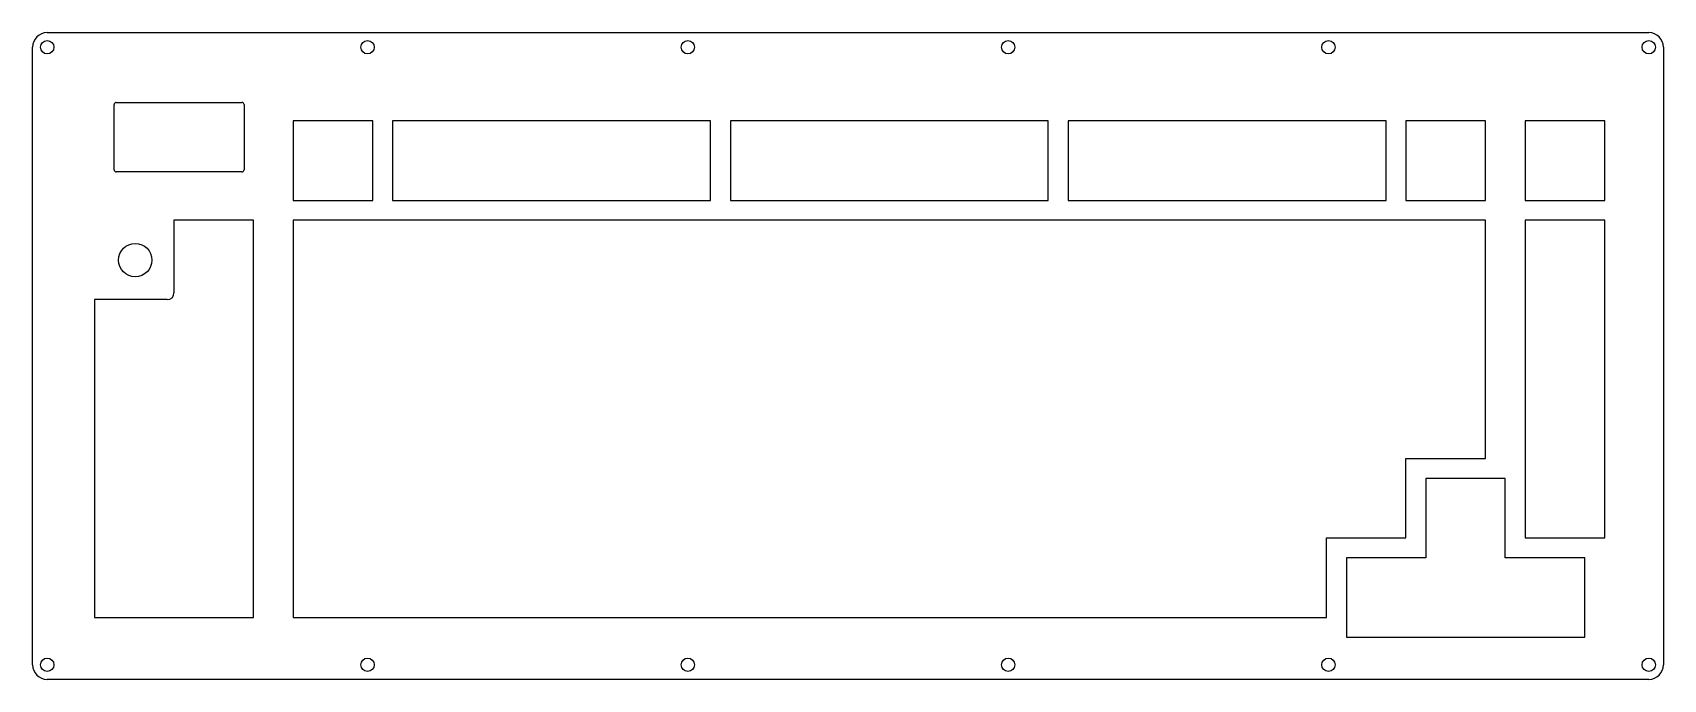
# Model space of a CAD drawing. Header units: millimetres. Extents: x 4 to 395, y 138 to 293.
import ezdxf

# ---------------------------------------------------------------- set-up
doc = ezdxf.new("R2010")
doc.units = ezdxf.units.MM
doc.layers.add('View009', color=7, linetype='CONTINUOUS')

msp = doc.modelspace()

# ---------------------------------------------------------------- linework, layer by layer
at = {"layer": 'View009'}
for p, q in [((7.29572, 293.213), (391.152, 293.213)), ((3.79572, 141.601), (3.79572, 289.713)), ((394.652, 289.713), (394.652, 141.601)), ((23.3166, 260.301), (23.3166, 275.961)), ((23.8166, 276.461), (53.9666, 276.461)), ((54.4666, 275.961), (54.4666, 260.301)), ((53.9666, 259.801), (23.8166, 259.801)), ((391.152, 138.101), (7.29572, 138.101))]:
    msp.add_line(p, q, dxfattribs=at)
for centre, radius in [((7.29572, 289.713), 1.6), ((84.0669, 289.713), 1.6), ((160.838, 289.713), 1.6), ((237.609, 289.713), 1.6), ((314.381, 289.713), 1.6), ((391.152, 289.713), 1.6), ((28.3827, 238.665), 4), ((7.29572, 141.601), 1.6), ((84.0669, 141.601), 1.6), ((160.838, 141.601), 1.6), ((237.609, 141.601), 1.6), ((314.381, 141.601), 1.6), ((391.152, 141.601), 1.6)]:
    msp.add_circle(centre, radius, dxfattribs=at)
for centre, radius, start, end in [((7.29572, 289.713), 3.5, 90, 180), ((391.152, 289.713), 3.5, 0, 90), ((23.8166, 275.961), 0.5, 90, 180), ((53.9666, 275.961), 0.5, 0, 90), ((23.8166, 260.301), 0.5, 180, -90), ((53.9666, 260.301), 0.5, -90, 0), ((36.0778, 230.768), 1.60136, -90, 0), ((7.29572, 141.601), 3.5, 180, -90), ((391.152, 141.601), 3.5, -90, 0)]:
    msp.add_arc(centre, radius, start, end, dxfattribs=at)
for points in [[(66.2544, 272.03), (66.2544, 252.978)], [(85.3062, 272.03), (66.2544, 272.03)], [(85.3062, 252.978), (85.3062, 272.03)], [(90.0692, 272.03), (90.0671, 252.978)], [(166.269, 272.03), (90.0692, 272.03)], [(166.269, 252.978), (166.269, 272.03)], [(171.029, 272.03), (171.029, 252.978)], [(247.231, 272.03), (171.029, 272.03)], [(247.231, 252.978), (247.231, 272.03)], [(251.992, 272.03), (251.992, 252.978)], [(328.194, 272.03), (251.992, 272.03)], [(328.194, 252.978), (328.194, 272.03)], [(332.954, 272.03), (332.954, 252.978)], [(352.006, 272.03), (332.954, 272.03)], [(352.006, 252.978), (352.006, 272.03)], [(361.529, 272.03), (361.529, 252.978)], [(380.581, 272.03), (361.529, 272.03)], [(380.581, 252.978), (380.581, 272.03)], [(66.2544, 252.978), (85.3062, 252.978)], [(90.0671, 252.978), (166.269, 252.978)], [(171.029, 252.978), (247.231, 252.978)], [(251.992, 252.978), (328.194, 252.978)], [(332.954, 252.978), (352.006, 252.978)], [(361.529, 252.978), (380.581, 252.978)], [(56.7312, 248.217), (37.6792, 248.217)], [(37.6792, 248.217), (37.6792, 230.768)], [(56.7312, 152.965), (56.7312, 248.217)], [(66.2544, 248.217), (66.2544, 152.965)], [(352.006, 248.217), (66.2544, 248.217)], [(352.006, 191.066), (352.006, 248.217)], [(361.529, 248.217), (361.529, 172.016)], [(380.581, 248.217), (361.529, 248.217)], [(380.581, 172.016), (380.581, 248.217)], [(36.0778, 229.167), (18.6292, 229.167)], [(18.6292, 229.167), (18.6292, 152.965)], [(332.956, 172.016), (332.956, 191.066)], [(332.956, 191.066), (352.006, 191.066)], [(337.716, 186.305), (337.716, 167.255)], [(356.769, 186.305), (337.716, 186.305)], [(356.769, 167.255), (356.769, 186.305)], [(313.906, 152.965), (313.906, 172.016)], [(313.906, 172.016), (332.956, 172.016)], [(361.529, 172.016), (380.581, 172.016)], [(337.716, 167.255), (318.666, 167.255)], [(318.666, 167.255), (318.666, 148.203)], [(375.819, 167.255), (356.769, 167.255)], [(375.819, 148.203), (375.819, 167.255)], [(18.6292, 152.965), (56.7312, 152.965)], [(66.2544, 152.965), (313.906, 152.965)], [(318.666, 148.203), (375.819, 148.203)]]:
    msp.add_open_spline(points, degree=1, dxfattribs=at)

doc.saveas('drawing.dxf')
